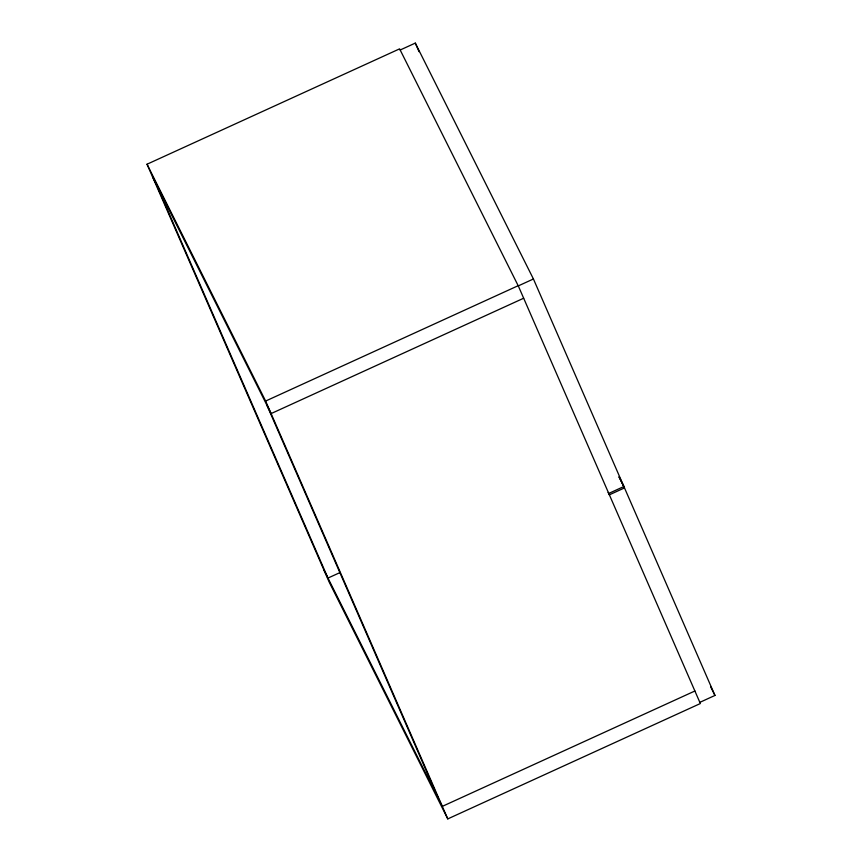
<?xml version="1.0" encoding="UTF-8"?>
<svg xmlns="http://www.w3.org/2000/svg" width="862" height="862" viewBox="0 0 862 862"><rect width="100%" height="100%" fill="white"/><g stroke="black" fill="none" stroke-linecap="round" stroke-linejoin="round"><path stroke-width="1.29" d="M147.036 164.222L265.636 401.045L518.202 285.688L700.353 703.532L447.777 818.9L329.176 582.066L147.036 164.222L399.612 48.854L518.277 285.904L533.427 278.986L623.894 486.513L608.734 493.441M400.151 50.018L415.301 43.1L533.427 278.986M523.676 298.22L271.099 413.588L152.499 176.753M340.188 572.487L327.98 578.057L156.765 185.276M699.815 702.368L714.964 695.44L624.497 487.914L609.348 494.831L608.141 492.428M694.891 691.001L442.314 806.369L323.713 569.534M619.067 476.891L623.894 486.513M619.078 477.074L624.497 487.914M710.741 687.014L714.964 695.44M415.301 43.1L419.051 51.698M265.636 401.045L447.777 818.9M266.832 405.065L438.047 797.835"/></g></svg>
